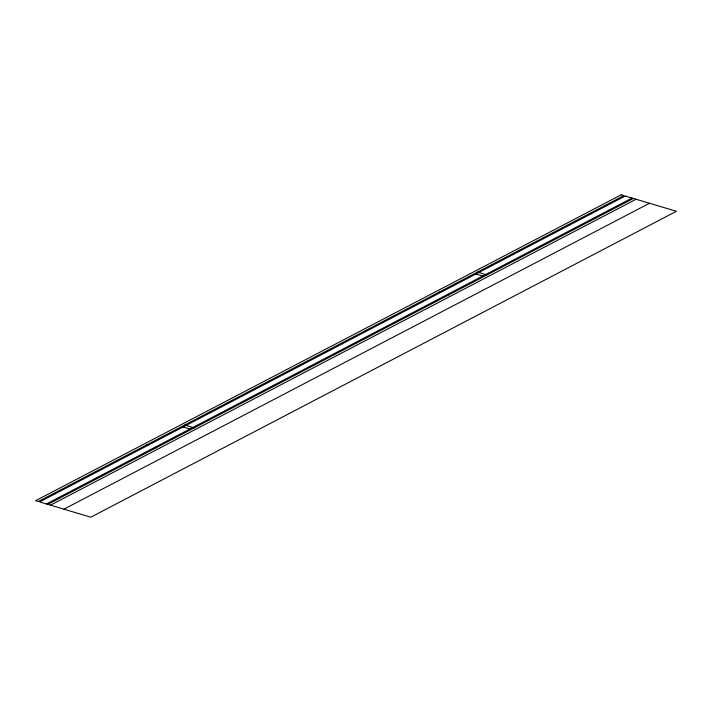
<?xml version="1.0" encoding="UTF-8"?>
<svg xmlns="http://www.w3.org/2000/svg" width="712" height="712" viewBox="0 0 712 712"><rect width="100%" height="100%" fill="white"/><g stroke="black" fill="none" stroke-linecap="round" stroke-linejoin="round"><path stroke-width="1.07" d="M46.458 503.954L632.051 198.052M47.802 504.354L633.395 198.452M50.49 505.164L636.083 199.253M63.929 509.169L649.522 203.258M477.476 272.091L486.999 274.93M475.892 274.022L482.727 276.051M439.42 291.973L440.764 292.374M447.59 294.412L448.934 294.812M184.684 425.037L194.198 427.885M183.1 426.969L189.926 429.007M146.619 444.929L147.963 445.329M154.798 447.367L156.142 447.768M621.193 194.812L35.6 500.714L38.288 501.515L623.881 195.613L621.193 194.812M625.225 196.014L39.632 501.916L90.807 517.188L676.4 211.286L625.225 196.014"/></g></svg>
